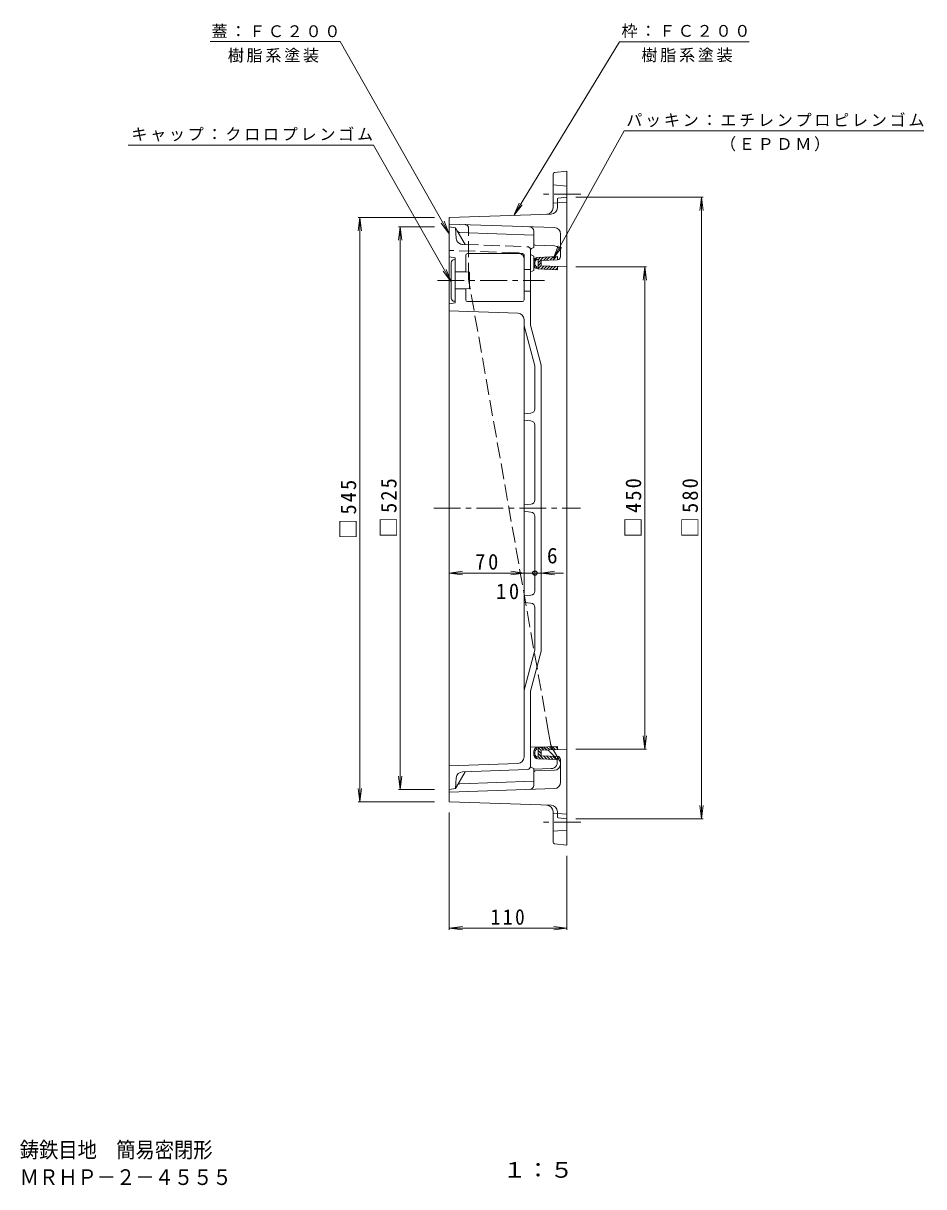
# Model space of a CAD drawing. Units: millimetres, scale not verified. Extents: x -960 to 848, y -688 to 698.
# Drawn here: x 7 to 848, y -688 to 398 of the extents above; entities that cross this region are included whole.
import ezdxf
from ezdxf.enums import TextEntityAlignment as Align

# ---------------------------------------------------------------- set-up
doc = ezdxf.new("R2010")
doc.units = ezdxf.units.MM
doc.header["$LTSCALE"] = 5
doc.header["$PDMODE"] = 32
doc.header["$PDSIZE"] = 4
doc.linetypes.add('CHAIN1', pattern=[8, 5, -1, 1, -1])
doc.linetypes.add('DASHED3', pattern=[4, 3, -1])
for name, color, linetype, lineweight in [('0-0_通り芯', 3, 'Continuous', 9), ('0-1_躯体', 2, 'Continuous', 9), ('0-2_仕上', 7, 'Continuous', 9), ('0-4_その他', 7, 'Continuous', 9)]:
    doc.layers.add(name, color=color, linetype=linetype, lineweight=lineweight)
doc.layers.add('0-5_寸法', color=7, linetype='Continuous')
doc.layers.add('F-5_F-5ﾚｲﾔ', color=2, linetype='Continuous')
doc.styles.add('ＭＳ ゴシック', font='')
doc.styles.get('ＭＳ ゴシック').set_extended_font_data('MS Gothic')

msp = doc.modelspace()

# ---------------------------------------------------------------- linework, layer by layer
at = {"layer": '0-0_通り芯'}
for p, q in [((410.873, 206.739), (404.873, 207.739)), ((404.873, -317.261), (404.873, 207.739)), ((412.524, 203.888), (410.873, 206.739)), ((483.873, 188.323), (481.764, 187.385)), ((410.373, 178.739), (404.873, 179.739)), ((406.873, 174.24), (406.873, 141.239)), ((409.873, 177.239), (410.373, 177.239)), ((420.373, 181.239), (420.373, 165.581)), ((473.373, 182.739), (421.873, 182.739)), ((474.873, 181.239), (474.873, 139.44)), ((410.373, 165.739), (420.373, 165.739)), ((423.873, 165.489), (414.326, 165.739)), ((423.873, 149.989), (423.873, 165.489)), ((474.873, 167.739), (480.873, 167.739)), ((483.873, 167.073), (480.873, 165.739)), ((410.373, 149.739), (420.373, 149.739)), ((423.873, 149.989), (414.326, 149.739)), ((420.373, 149.898), (420.373, 139.441)), ((474.873, 147.739), (480.873, 147.739)), ((409.873, 138.239), (410.373, 138.239)), ((473.373, 137.94), (421.873, 137.94)), ((469.087, 127.162), (404.873, 129.455)), ((474.873, 121.166), (474.873, -286.941)), ((474.873, 115.239), (484.873, 77.919)), ((484.873, 77.919), (484.873, 37.859)), ((490.873, 78.709), (490.873, -188.23)), ((474.873, 33.239), (481.271, 33.879)), ((474.873, 27.239), (481.271, 26.6)), ((484.873, 22.62), (484.873, -47.141)), ((474.873, -51.76), (481.271, -51.121)), ((474.873, -57.76), (481.271, -58.4)), ((484.873, -62.38), (484.873, -132.141)), ((474.873, -136.761), (481.271, -136.121)), ((474.873, -142.761), (481.271, -143.4)), ((484.873, -187.44), (484.873, -147.38)), ((474.873, -224.761), (484.873, -187.44)), ((487.995, -277.855), (480.873, -277.431)), ((469.09, -292.937), (404.873, -295.261)), ((419.873, -300.718), (410.873, -316.261)), ((417.289, -300.811), (477.982, -298.615)), ((483.873, -297.844), (481.764, -296.907)), ((483.873, -298.402), (500.09, -297.815)), ((411.519, -306.415), (410.873, -316.261)), ((410.873, -316.261), (404.873, -317.261))]:
    msp.add_line(p, q, dxfattribs=at)
at = {"layer": '0-0_通り芯', "linetype": 'DASHED3'}
for p, q in [((411.519, 196.894), (410.873, 206.739)), ((419.873, 191.196), (412.524, 203.888)), ((469.09, 183.416), (404.873, 185.739)), ((417.289, 191.29), (477.982, 189.094)), ((489.113, -277.922), (487.995, -277.855)), ((498.828, -282.289), (504.116, -287.576))]:
    msp.add_line(p, q, dxfattribs=at)
at = {"layer": '0-0_通り芯', "linetype": 'CHAIN1'}
for p, q in [((393.892, 157.739), (493.833, 157.739)), ((390.452, -54.761), (527.377, -54.761))]:
    msp.add_line(p, q, dxfattribs=at)
at = {"layer": '0-0_通り芯'}
for points in [[(483.873, 188.323), (483.873, 200.04), (415.018, 202.393)], [(480.873, 186.096), (480.873, 116.029), (490.873, 78.709)], [(410.373, 178.739), (410.373, 136.739), (404.873, 135.739)], [(483.873, 167.073), (483.873, 180.406), (480.873, 181.74)], [(480.873, -295.617), (480.873, -225.55), (490.873, -188.23)], [(483.873, -297.844), (483.873, -309.562), (415.018, -311.914)]]:
    msp.add_lwpolyline(points, dxfattribs=at)
at = {"layer": '0-0_通り芯', "linetype": 'DASHED3'}
for centre, radius, start, end in [((417.506, 197.286), 6, 183.75114, 267.92778), ((477.873, 186.096), 3, 0, 87.92726), ((468.873, 177.42), 6, 0, 87.92778), ((488.221, -292.895), 15, 45, 86.59053), ((499.873, -291.819), 6, 24.04588, 45)]:
    msp.add_arc(centre, radius, start, end, dxfattribs=at)
at = {"layer": '0-0_通り芯'}
for centre, radius, start, end in [((415.121, 205.391), 3, 210.07359, 268.04366), ((482.373, 186.015), 1.5, 113.96297, 180), ((409.873, 174.24), 3, 90, 180), ((421.873, 181.239), 1.5, 90, 180), ((473.373, 181.239), 1.5, 0, 90), ((409.873, 141.239), 3, 180, 270), ((421.873, 139.441), 1.5, 180, 270), ((473.373, 139.44), 1.5, 270, 0), ((468.873, 121.166), 6, 0, 87.95448), ((480.873, 37.859), 4, 275.71017, 0), ((480.873, 22.62), 4, 0, 84.28983), ((480.873, -47.141), 4, 275.71017, 0), ((480.873, -62.38), 4, 0, 84.28983), ((480.873, -132.141), 4, 275.71017, 0), ((480.873, -147.38), 4, 0, 84.28983), ((468.873, -286.941), 6, 272.07222, 0), ((499.873, -291.819), 6, 272.07222, 24.04588), ((417.506, -306.807), 6, 92.07222, 176.24886), ((477.873, -295.617), 3, 272.07274, 0), ((482.373, -295.536), 1.5, 180, 246.03703), ((415.121, -314.912), 3, 91.95634, 149.92641)]:
    msp.add_arc(centre, radius, start, end, dxfattribs=at)
at = {"layer": '0-1_躯体'}
for p, q in [((501.873, 256.903), (501.873, 225.396)), ((503.201, 258.393), (514.873, 259.74)), ((514.873, -369.261), (514.873, 259.74)), ((505.873, 225.535), (505.873, 233.344)), ((506.763, 234.338), (514.873, 235.239)), ((500.081, 219.539), (404.873, 216.239)), ((404.873, -328.762), (404.873, 216.239)), ((503.075, 206.934), (404.873, 210.239)), ((483.873, 192.019), (483.873, 203.713)), ((508.873, 179.875), (508.873, 200.938)), ((485.317, 190.52), (503.095, 189.862)), ((483.873, 172.342), (483.873, 175.136)), ((483.873, 172.968), (484.873, 173.968)), ((483.94, 175.863), (487.147, 179.07)), ((484.873, 172.908), (484.873, 174.58)), ((487.686, 177.574), (487.873, 177.586)), ((487.71, 179.133), (505.873, 179.874)), ((487.873, 174.14), (493.086, 179.352)), ((487.873, 176.968), (490.137, 179.232)), ((487.873, 169.905), (487.873, 177.586)), ((487.873, 171.311), (490.875, 174.313)), ((505.996, 176.877), (490.873, 176.259)), ((490.876, 176.26), (490.873, 171.219)), ((490.876, 176.26), (505.873, 176.872)), ((492.905, 176.343), (496.035, 179.473)), ((495.853, 176.463), (498.984, 179.593)), ((498.802, 176.583), (501.932, 179.714)), ((501.751, 176.704), (504.881, 179.834)), ((505.873, 176.872), (505.873, 179.874)), ((484.293, 170.559), (485.227, 171.494)), ((485.608, 169.046), (486.706, 170.144)), ((487.71, 168.345), (505.873, 167.604)), ((487.735, 168.344), (490.873, 171.483)), ((487.873, 169.905), (487.737, 169.911)), ((490.453, 168.234), (493.337, 171.118)), ((505.873, 170.606), (490.873, 171.219)), ((493.17, 168.123), (496.055, 171.007)), ((495.887, 168.012), (498.772, 170.896)), ((498.605, 167.901), (501.49, 170.786)), ((501.323, 167.79), (504.207, 170.675)), ((504.04, 167.679), (505.873, 169.512)), ((505.873, 167.604), (505.873, 170.606)), ((483.873, -281.863), (483.873, -284.658)), ((484.293, -280.08), (485.227, -281.015)), ((485.608, -278.567), (486.706, -279.666)), ((487.71, -277.867), (505.873, -277.125)), ((487.735, -277.866), (490.873, -281.004)), ((487.873, -279.426), (487.737, -279.432)), ((487.873, -279.426), (487.873, -287.107)), ((487.873, -280.833), (490.875, -283.834)), ((490.453, -277.755), (493.337, -280.64)), ((505.873, -280.128), (490.873, -280.74)), ((490.876, -285.781), (490.873, -280.74)), ((493.17, -277.644), (496.055, -280.529)), ((495.887, -277.533), (498.772, -280.418)), ((498.605, -277.422), (501.49, -280.307)), ((501.323, -277.311), (504.207, -280.196)), ((504.04, -277.2), (505.873, -279.033)), ((505.873, -277.125), (505.873, -280.128)), ((483.873, -282.489), (484.873, -283.489)), ((483.94, -285.384), (487.147, -288.591)), ((484.873, -282.429), (484.873, -284.101)), ((487.686, -287.095), (487.873, -287.107)), ((487.71, -288.654), (505.873, -289.395)), ((487.873, -283.661), (493.086, -288.874)), ((487.873, -286.489), (490.137, -288.753)), ((505.996, -286.398), (490.873, -285.781)), ((490.876, -285.781), (505.873, -286.393)), ((492.905, -285.864), (496.035, -288.994)), ((495.853, -285.984), (498.984, -289.114)), ((498.802, -286.105), (501.932, -289.235)), ((501.751, -286.225), (504.881, -289.355)), ((505.873, -286.393), (505.873, -289.395)), ((508.873, -289.396), (508.873, -310.459)), ((483.873, -301.541), (483.873, -313.234)), ((485.317, -300.042), (503.095, -299.383)), ((503.075, -316.456), (404.873, -319.761)), ((500.081, -332.062), (404.873, -328.762)), ((501.873, -366.424), (501.873, -337.919)), ((505.873, -338.058), (505.873, -342.865)), ((506.763, -343.859), (514.873, -344.76)), ((503.201, -367.914), (514.873, -369.261))]:
    msp.add_line(p, q, dxfattribs=at)
at = {"layer": '0-1_躯体', "linetype": 'DASHED3'}
for p, q in [((514.873, 245.739), (501.873, 246.739)), ((514.873, 230.739), (501.873, 229.739)), ((422.873, 159.239), (422.873, 206.733)), ((497.661, -264.238), (422.873, 159.239)), ((499.391, -274.03), (497.635, -264.088)), ((501.3, -279.139), (508.873, -291.761)), ((514.873, -340.261), (501.873, -339.261)), ((514.873, -355.261), (501.873, -356.261))]:
    msp.add_line(p, q, dxfattribs=at)
at = {"layer": '0-1_躯体', "linetype": 'CHAIN1'}
for p, q in [((527.922, 238.239), (491.658, 238.239)), ((527.922, -347.76), (491.658, -347.76))]:
    msp.add_line(p, q, dxfattribs=at)
at = {"layer": '0-1_躯体'}
for points in [[(514.873, 170.24), (490.873, 171.219), (490.873, 176.259)], [(514.873, -279.761), (490.873, -280.74), (490.873, -285.781)]]:
    msp.add_lwpolyline(points, dxfattribs=at)
for centre, radius, start, end in [((503.373, 256.903), 1.5, 96.58244, 180), ((506.873, 233.344), 1, 96.34004, 180), ((495.873, 225.396), 6, 271.98476, 0), ((499.873, 225.535), 6, 271.98476, 0), ((479.873, 203.713), 4, 0, 88.07259), ((502.873, 200.938), 6, 0, 88.07246), ((485.373, 192.019), 1.5, 180, 267.87862), ((502.873, 183.866), 6, 0, 87.87906), ((487.873, 175.136), 4, 92.33708, 180), ((487.873, 174.58), 3, 93.57632, 179.99998), ((505.873, 179.875), 3, 272.33746, 0), ((487.873, 172.342), 4, 180, 267.66292), ((487.873, 172.908), 3, 180, 267.39743), ((487.873, -281.863), 4, 92.33708, 180), ((487.873, -282.429), 3, 92.60257, 180), ((487.873, -284.658), 4, 180, 267.66292), ((487.873, -284.101), 3, 180.00002, 266.42368), ((505.873, -289.396), 3, 0, 87.66254), ((485.373, -301.541), 1.5, 92.12138, 180), ((502.873, -293.387), 6, 272.12094, 0), ((479.873, -313.234), 4, 271.92741, 0), ((502.873, -310.459), 6, 271.92754, 0), ((495.873, -337.919), 6, 0, 88.01524), ((499.873, -338.058), 6, 0, 88.01524), ((506.873, -342.865), 1, 180, 263.65996), ((503.373, -366.424), 1.5, 180, 263.41756)]:
    msp.add_arc(centre, radius, start, end, dxfattribs=at)
at = {"layer": '0-1_躯体', "linetype": 'DASHED3'}
for centre, radius, start, end in [((419.873, 206.733), 3, 0, 88.07239), ((514.162, -271.421), 15, 190.01546, 210.96381)]:
    msp.add_arc(centre, radius, start, end, dxfattribs=at)
at = {"layer": '0-2_仕上'}
for p, q in [((303.063, 380.472), (181.739, 380.472)), ((684.836, 380.174), (563.968, 380.174)), ((568.382, 297.195), (847.836, 297.195)), ((105.279, 283.953), (334.318, 283.953))]:
    msp.add_line(p, q, dxfattribs=at)
at = {"layer": '0-4_その他'}
for p, q in [((303.063, 380.472), (404.873, 201.262)), ((563.968, 380.174), (465.171, 218.329)), ((334.318, 283.953), (406.873, 156.239)), ((465.171, 218.329), (470.235, 229.757)), ((465.171, 218.329), (473.02, 228.057)), ((641.942, 235.239), (523.011, 235.239)), ((640.442, 235.239), (638.81, 222.846)), ((640.442, -344.76), (640.442, 235.239)), ((640.442, 235.239), (642.073, 222.846)), ((321.46, 216.239), (319.829, 203.846)), ((319.96, 216.239), (391.156, 216.239)), ((321.46, -328.762), (321.46, 216.239)), ((321.46, 216.239), (323.092, 203.846)), ((359.19, 207.739), (357.558, 195.346)), ((357.69, 207.739), (391.156, 207.739)), ((359.19, -317.261), (359.19, 207.739)), ((359.19, 207.739), (360.822, 195.346)), ((404.873, 201.262), (397.333, 211.232)), ((404.873, 201.262), (400.17, 212.844)), ((502.169, 178.472), (506.78, 190.09)), ((406.873, 156.239), (399.333, 166.209)), ((406.873, 156.239), (402.17, 167.821)), ((589.002, 170.24), (523.011, 170.24)), ((587.502, 170.24), (585.87, 157.846)), ((587.502, -279.761), (587.502, 170.24)), ((587.502, 170.24), (589.133, 157.846)), ((404.873, -115.349), (417.266, -113.717)), ((404.873, -113.849), (404.873, -120.283)), ((404.873, -115.349), (417.266, -116.98)), ((404.873, -115.349), (511.699, -115.349)), ((474.873, -115.349), (462.48, -113.717)), ((474.873, -115.349), (462.48, -116.98)), ((490.873, -115.349), (503.266, -113.717)), ((490.873, -115.349), (503.266, -116.98)), ((587.502, -279.761), (585.87, -267.368)), ((587.502, -279.761), (589.133, -267.368)), ((589.002, -279.761), (523.011, -279.761)), ((359.19, -317.261), (357.558, -304.868)), ((359.19, -317.261), (360.822, -304.868)), ((321.46, -328.762), (319.829, -316.369)), ((321.46, -328.762), (323.092, -316.369)), ((357.69, -317.261), (391.156, -317.261)), ((319.96, -328.762), (391.156, -328.762)), ((640.442, -344.76), (638.81, -332.367)), ((640.442, -344.76), (642.073, -332.367)), ((404.873, -448.261), (404.873, -338.762)), ((641.942, -344.76), (523.011, -344.76)), ((514.873, -448.261), (514.873, -379.261)), ((404.873, -446.761), (417.266, -445.129)), ((404.873, -446.761), (514.873, -446.761)), ((404.873, -446.761), (417.266, -448.392)), ((514.873, -446.761), (502.48, -445.129)), ((514.873, -446.761), (502.48, -448.392))]:
    msp.add_line(p, q, dxfattribs=at)
msp.add_lwpolyline([(568.382, 297.195), (502.169, 178.472), (509.63, 188.5)], dxfattribs=at)
at = {"layer": '0-5_寸法'}
msp.add_point((484.873, -115.349), dxfattribs=at)

# ---------------------------------------------------------------- texts
at = {"layer": '0-2_仕上', "char_height": 11, "attachment_point": 7, "style": 'ＭＳ ゴシック'}
for s, insert in [('\\T1.17;蓋：ＦＣ２００', (183.063, 384.021)), ('\\T1.17;枠：ＦＣ２００', (565.682, 383.804)), ('\\T1.17;樹脂系塗装', (198.249, 360.886)), ('\\T1.17;樹脂系塗装', (584.273, 361.178)), ('\\T1.17;パッキン：エチレンプロピレンゴム', (570.209, 300.661)), ('\\T1.17;キャップ：クロロプレンゴム', (108.241, 287.257)), ('\\T1.17;（ＥＰＤＭ）', (657.709, 278.052))]:
    msp.add_mtext(s, dxfattribs=dict(at, insert=insert))
at = {"layer": '0-4_その他', "color": 2, "style": 'ＭＳ ゴシック'}
msp.add_text('6', height=14.66, dxfattribs=at).set_placement((496.157, -110.788), align=Align.BOTTOM_LEFT)
at = {"layer": '0-4_その他', "color": 2, "char_height": 14.66, "attachment_point": 7, "rotation": 90, "style": 'ＭＳ ゴシック'}
for s, insert in [('\\T1.21;\\W0.95;□545', (318.46, -83.761)), ('\\T1.21;\\W0.95;□525', (356.19, -82.261)), ('\\T1.21;\\W0.95;□450', (584.502, -82.261)), ('\\T1.21;\\W0.95;□580', (637.442, -82.261))]:
    msp.add_mtext(s, dxfattribs=dict(at, insert=insert))
at = {"layer": '0-4_その他', "color": 2, "char_height": 14.66, "attachment_point": 7, "style": 'ＭＳ ゴシック'}
for s, insert in [('\\T1.27;\\W0.95;70', (429.248, -112.349)), ('\\T1.27;\\W0.95;10', (448.679, -139.914)), ('\\T1.27;\\W0.9;110', (443.623, -443.761))]:
    msp.add_mtext(s, dxfattribs=dict(at, insert=insert))
at = {"layer": 'F-5_F-5ﾚｲﾔ', "style": 'ＭＳ ゴシック'}
for s, width, p in [('カラー舗装用鉄蓋\u3000インターロッキングブロック用\u3000鋳鉄目地\u3000簡易密閉形', 0.9, (-427.763, -665.276)), ('充填深さ７０ｍｍ\u3000\u3000ＭＲＨＰ－２－４５５５', 0.9, (-175.918, -690.722)), ('１：５', 1.1, (454.889, -683.96))]:
    msp.add_text(s, height=14.66, dxfattribs=dict(at, width=width)).set_placement(p, align=Align.BOTTOM_LEFT)

doc.saveas('drawing.dxf')
